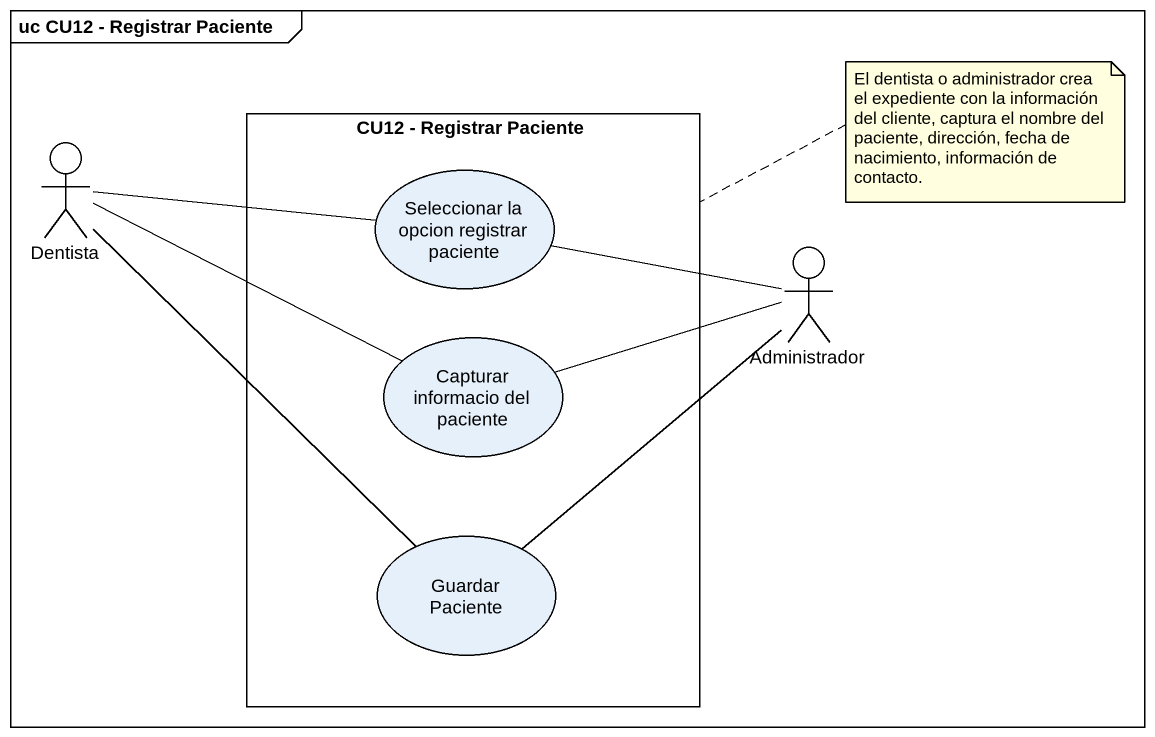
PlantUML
@startuml
mainframe uc CU12 - Registrar Paciente
actor Dentista
rectangle "CU12 - Registrar Paciente" as CU12_Registrar_Paciente {
  usecase "Seleccionar la opcion registrar paciente" as Seleccionar_la_opcion
  usecase "Capturar informacio del paciente" as Capturar_informacio_del
  usecase "Guardar Paciente" as Guardar_Paciente
}
actor Administrador
Dentista -right- Seleccionar_la_opcion
Dentista -right- Capturar_informacio_del
Dentista -- Guardar_Paciente
Administrador -left- Seleccionar_la_opcion
Administrador -left- Capturar_informacio_del
Administrador -- Guardar_Paciente
note right of CU12_Registrar_Paciente : El dentista o administrador crea el expediente con la información del cliente, captura el nombre del paciente, dirección, fecha de nacimiento, información de contacto.
@enduml
